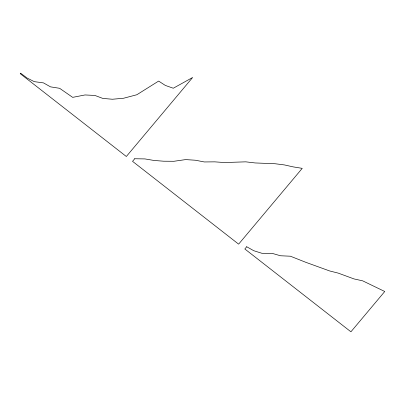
<?xml version="1.0" encoding="UTF-8"?>
<svg xmlns="http://www.w3.org/2000/svg" width="405" height="405" viewBox="0 0 405 405"><rect width="100%" height="100%" fill="white"/><g stroke="black" fill="none" stroke-linecap="round" stroke-linejoin="round"><path stroke-width="0.61" d="M20.665 73.199L20.25 73.69L126.335 156.497L192.628 77.492L173.284 88.234L165.321 85.42L158.633 81.081L136.844 94.74L123.581 98.243L112.408 99.245L102.784 98.41L94.937 95.453L85.03 94.952L72.682 97.357L59.626 88.305L50.514 86.857L43.507 82.898L34.238 81.638L26.988 77.968L20.665 73.199M134.728 158.745L132.546 161.342L238.631 244.149L302.231 168.353L293.144 166.875L284.447 164.931L275.122 163.742L255.13 162.947L245.734 161.838L224.481 162.552L214.736 161.853L204.328 161.954L195.443 160.233L185.652 159.595L173.907 161.281L163.64 161.21L153.951 160.451L144.909 158.917L134.728 158.745M246.726 246.751L244.843 248.994L350.927 331.801L384.75 291.494L362.703 280.847L353.99 278.918L338.21 273.112L329.685 270.965L305.927 262.354L290.42 256.218L280.478 255.757L272.165 253.363L261.893 253.287L253.738 250.705L246.726 246.751"/></g></svg>
